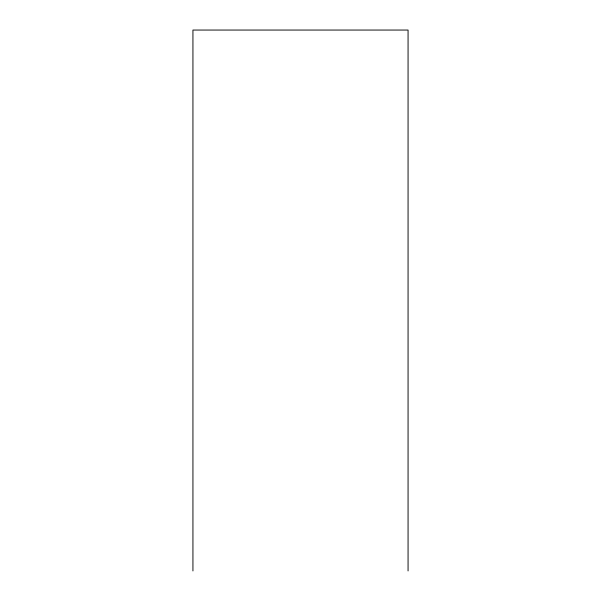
<?xml version="1.0" encoding="UTF-8"?>
<svg xmlns="http://www.w3.org/2000/svg" width="601" height="601" viewBox="0 0 601 601"><rect width="100%" height="100%" fill="white"/><g stroke="black" fill="none" stroke-linecap="round" stroke-linejoin="round"><path stroke-width="0.9" d="M408.064 570.95L408.064 30.05L192.936 30.05L192.936 570.95"/></g></svg>
